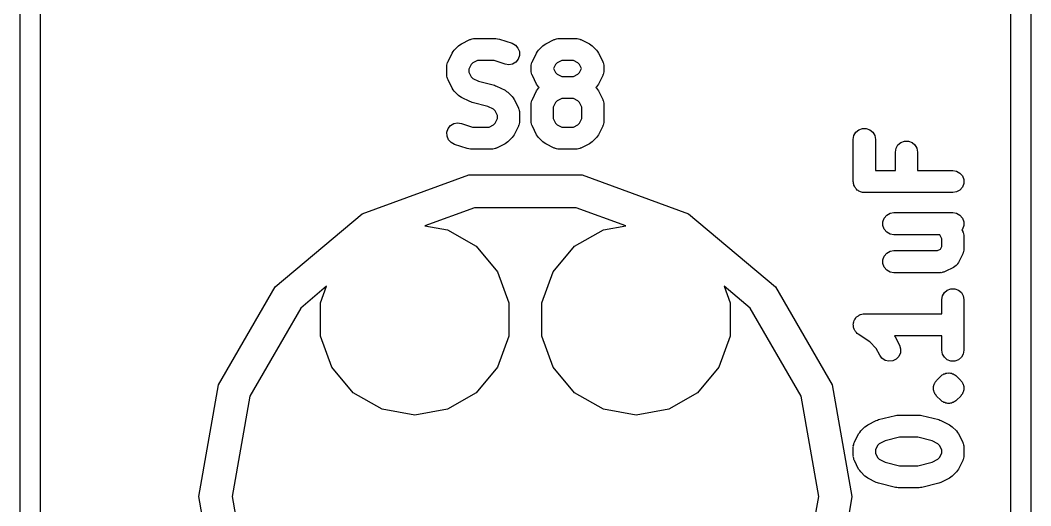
# Model space of a CAD drawing. Extents: x 51 to 137, y -158 to -25.
# Drawn here: x 87.8 to 99.4, y -138.52 to -132.96 of the extents above; entities that cross this region are included whole.
import ezdxf

# ---------------------------------------------------------------- set-up
doc = ezdxf.new("R2010")
doc.units = 0
doc.header["$MEASUREMENT"] = 0
doc.layers.add('BLACK', color=7, linetype='CONTINUOUS')

msp = doc.modelspace()

# ---------------------------------------------------------------- linework, layer by layer
at = {"layer": 'Black'}
for p, q in [((87.8027, -151.936), (87.8027, -125.489)), ((88.0313, -125.484), (88.0313, -151.958)), ((99.1692, -151.948), (99.1692, -125.484)), ((99.3978, -125.494), (99.3978, -151.958)), ((92.8485, -133.239), (92.8649, -133.226)), ((92.8649, -133.226), (92.9616, -133.178)), ((92.9616, -133.178), (92.9686, -133.176)), ((92.9686, -133.176), (92.975, -133.172)), ((92.975, -133.172), (92.9896, -133.17)), ((92.9896, -133.17), (93.0039, -133.165)), ((93.0039, -133.165), (93.0112, -133.166)), ((93.0112, -133.166), (93.0184, -133.165)), ((93.0184, -133.165), (93.2603, -133.165)), ((93.2603, -133.165), (93.2804, -133.168)), ((93.2804, -133.168), (93.3005, -133.171)), ((93.3005, -133.171), (93.4456, -133.22)), ((93.4456, -133.22), (93.4844, -133.241)), ((93.8162, -133.239), (93.8325, -133.226)), ((93.8325, -133.226), (93.9293, -133.178)), ((93.9293, -133.178), (93.9363, -133.176)), ((93.9363, -133.176), (93.9426, -133.172)), ((93.9426, -133.172), (93.9573, -133.17)), ((93.9573, -133.17), (93.9715, -133.165)), ((93.9715, -133.165), (93.9788, -133.166)), ((93.9788, -133.166), (93.986, -133.165)), ((93.986, -133.165), (94.1796, -133.165)), ((94.1796, -133.165), (94.1868, -133.166)), ((94.1868, -133.166), (94.1941, -133.165)), ((94.1941, -133.165), (94.2083, -133.17)), ((94.2083, -133.17), (94.223, -133.172)), ((94.223, -133.172), (94.2293, -133.176)), ((94.2293, -133.176), (94.2364, -133.178)), ((94.2364, -133.178), (94.3331, -133.226)), ((94.3331, -133.226), (94.3495, -133.239)), ((92.7113, -133.428), (92.7597, -133.332)), ((92.7597, -133.332), (92.7718, -133.315)), ((92.7718, -133.315), (92.7835, -133.299)), ((92.7835, -133.299), (92.8319, -133.25)), ((92.8319, -133.25), (92.8485, -133.239)), ((93.4844, -133.241), (93.5137, -133.274)), ((93.5137, -133.274), (93.5299, -133.315)), ((93.5299, -133.315), (93.5311, -133.359)), ((93.6789, -133.428), (93.7273, -133.332)), ((93.7273, -133.332), (93.7394, -133.315)), ((93.7394, -133.315), (93.7511, -133.299)), ((93.7511, -133.299), (93.7995, -133.25)), ((93.7995, -133.25), (93.8162, -133.239)), ((94.3495, -133.239), (94.3661, -133.25)), ((94.3661, -133.25), (94.4145, -133.299)), ((94.4145, -133.299), (94.4262, -133.315)), ((94.4262, -133.315), (94.4383, -133.332)), ((94.4383, -133.332), (94.4867, -133.428)), ((92.6987, -133.471), (92.703, -133.456)), ((92.703, -133.456), (92.7056, -133.442)), ((92.7056, -133.442), (92.7092, -133.435)), ((92.7092, -133.435), (92.7113, -133.428)), ((92.9969, -133.444), (92.9777, -133.464)), ((93.0484, -133.419), (92.9969, -133.444)), ((93.2397, -133.419), (93.0484, -133.419)), ((93.3653, -133.46), (93.2397, -133.419)), ((93.4522, -133.458), (93.4089, -133.467)), ((93.4897, -133.435), (93.4522, -133.458)), ((93.5172, -133.4), (93.4897, -133.435)), ((93.5311, -133.359), (93.5172, -133.4)), ((93.6664, -133.471), (93.6706, -133.456)), ((93.6706, -133.456), (93.6732, -133.442)), ((93.6732, -133.442), (93.6768, -133.435)), ((93.6768, -133.435), (93.6789, -133.428)), ((93.9645, -133.444), (93.9453, -133.464)), ((94.016, -133.419), (93.9645, -133.444)), ((94.1496, -133.419), (94.016, -133.419)), ((94.2011, -133.444), (94.1496, -133.419)), ((94.2203, -133.464), (94.2011, -133.444)), ((94.4867, -133.428), (94.4888, -133.435)), ((94.4888, -133.435), (94.4924, -133.442)), ((94.4924, -133.442), (94.495, -133.456)), ((94.495, -133.456), (94.4993, -133.471)), ((92.6979, -133.485), (92.6992, -133.478)), ((92.6979, -133.582), (92.6979, -133.485)), ((92.6992, -133.478), (92.6987, -133.471)), ((92.9777, -133.464), (92.9519, -133.515)), ((92.9519, -133.515), (92.9519, -133.552)), ((92.9519, -133.552), (92.9777, -133.603)), ((93.4089, -133.467), (93.3653, -133.46)), ((93.6655, -133.485), (93.6668, -133.478)), ((93.6655, -133.534), (93.6655, -133.485)), ((93.6668, -133.541), (93.6655, -133.534)), ((93.6668, -133.478), (93.6664, -133.471)), ((93.6664, -133.548), (93.6668, -133.541)), ((93.6706, -133.562), (93.6664, -133.548)), ((93.6732, -133.577), (93.6706, -133.562)), ((93.9453, -133.464), (93.9224, -133.509)), ((93.9224, -133.509), (93.9453, -133.555)), ((93.9453, -133.555), (93.9645, -133.574)), ((93.9645, -133.574), (94.016, -133.6)), ((94.1496, -133.6), (94.2011, -133.574)), ((94.2011, -133.574), (94.2203, -133.555)), ((94.2432, -133.509), (94.2203, -133.464)), ((94.2203, -133.555), (94.2432, -133.509)), ((94.495, -133.562), (94.4924, -133.577)), ((94.4993, -133.548), (94.495, -133.562)), ((94.4993, -133.471), (94.4988, -133.478)), ((94.4988, -133.478), (94.5001, -133.485)), ((94.5001, -133.534), (94.4988, -133.541)), ((94.4988, -133.541), (94.4993, -133.548)), ((94.5001, -133.485), (94.5001, -133.534)), ((92.6992, -133.589), (92.6979, -133.582)), ((92.6987, -133.596), (92.6992, -133.589)), ((92.703, -133.611), (92.6987, -133.596)), ((92.7056, -133.625), (92.703, -133.611)), ((92.7092, -133.632), (92.7056, -133.625)), ((92.7113, -133.639), (92.7092, -133.632)), ((92.7597, -133.735), (92.7113, -133.639)), ((92.9777, -133.603), (92.9969, -133.623)), ((92.9969, -133.623), (93.0628, -133.656)), ((93.0628, -133.656), (93.2428, -133.701)), ((93.6768, -133.583), (93.6732, -133.577)), ((93.6789, -133.59), (93.6768, -133.583)), ((93.7273, -133.687), (93.6789, -133.59)), ((93.7394, -133.703), (93.7273, -133.687)), ((94.016, -133.6), (94.1496, -133.6)), ((94.4383, -133.687), (94.4262, -133.703)), ((94.4867, -133.59), (94.4383, -133.687)), ((94.4888, -133.583), (94.4867, -133.59)), ((94.4924, -133.577), (94.4888, -133.583)), ((92.7718, -133.752), (92.7597, -133.735)), ((92.7835, -133.768), (92.7718, -133.752)), ((92.8319, -133.817), (92.7835, -133.768)), ((93.2428, -133.701), (93.2554, -133.706)), ((93.2554, -133.706), (93.2687, -133.71)), ((93.2687, -133.71), (93.3655, -133.759)), ((93.3655, -133.759), (93.3819, -133.771)), ((93.3819, -133.771), (93.3985, -133.782)), ((93.3985, -133.782), (93.4469, -133.831)), ((93.6789, -133.864), (93.7273, -133.767)), ((93.7273, -133.767), (93.7394, -133.751)), ((93.7511, -133.72), (93.7394, -133.703)), ((93.7394, -133.751), (93.7511, -133.734)), ((93.7581, -133.727), (93.7511, -133.72)), ((93.7511, -133.734), (93.7581, -133.727)), ((94.4145, -133.72), (94.4076, -133.727)), ((94.4076, -133.727), (94.4145, -133.734)), ((94.4262, -133.703), (94.4145, -133.72)), ((94.4145, -133.734), (94.4262, -133.751)), ((94.4262, -133.751), (94.4383, -133.767)), ((94.4383, -133.767), (94.4867, -133.864)), ((92.8485, -133.829), (92.8319, -133.817)), ((92.8649, -133.841), (92.8485, -133.829)), ((92.9616, -133.889), (92.8649, -133.841)), ((92.9749, -133.893), (92.9616, -133.889)), ((92.9876, -133.899), (92.9749, -133.893)), ((93.1676, -133.944), (92.9876, -133.899)), ((93.4469, -133.831), (93.4586, -133.847)), ((93.4586, -133.847), (93.4707, -133.864)), ((93.4707, -133.864), (93.5191, -133.961)), ((93.6655, -133.921), (93.6668, -133.913)), ((93.6655, -134.114), (93.6655, -133.921)), ((93.6664, -133.906), (93.6706, -133.892)), ((93.6668, -133.913), (93.6664, -133.906)), ((93.6706, -133.892), (93.6732, -133.877)), ((93.6732, -133.877), (93.6768, -133.871)), ((93.6768, -133.871), (93.6789, -133.864)), ((93.9453, -133.899), (93.9195, -133.951)), ((93.9645, -133.88), (93.9453, -133.899)), ((94.016, -133.854), (93.9645, -133.88)), ((94.1496, -133.854), (94.016, -133.854)), ((94.2011, -133.88), (94.1496, -133.854)), ((94.2203, -133.899), (94.2011, -133.88)), ((94.2432, -133.945), (94.2203, -133.899)), ((94.4867, -133.864), (94.4888, -133.871)), ((94.4888, -133.871), (94.4924, -133.877)), ((94.4924, -133.877), (94.495, -133.892)), ((94.495, -133.892), (94.4993, -133.906)), ((94.4993, -133.906), (94.4988, -133.913)), ((94.4988, -133.913), (94.5001, -133.921)), ((94.5001, -133.921), (94.5001, -134.114)), ((93.2335, -133.977), (93.1676, -133.944)), ((93.2527, -133.996), (93.2335, -133.977)), ((93.2785, -134.047), (93.2527, -133.996)), ((93.5191, -133.961), (93.5212, -133.968)), ((93.5212, -133.968), (93.5248, -133.974)), ((93.5248, -133.974), (93.5274, -133.989)), ((93.5274, -133.989), (93.5316, -134.003)), ((93.5316, -134.003), (93.5312, -134.01)), ((93.5312, -134.01), (93.5325, -134.017)), ((93.5325, -134.017), (93.5325, -134.114)), ((93.9195, -133.951), (93.9195, -134.084)), ((94.2461, -133.951), (94.2432, -133.945)), ((94.2461, -134.084), (94.2461, -133.951)), ((92.7406, -134.164), (92.7782, -134.141)), ((92.7782, -134.141), (92.8214, -134.132)), ((92.8214, -134.132), (92.8651, -134.139)), ((92.8651, -134.139), (92.9907, -134.181)), ((93.182, -134.181), (93.2335, -134.155)), ((93.2335, -134.155), (93.2527, -134.136)), ((93.2527, -134.136), (93.2785, -134.084)), ((93.2785, -134.084), (93.2785, -134.047)), ((93.5274, -134.143), (93.5248, -134.158)), ((93.5316, -134.129), (93.5274, -134.143)), ((93.5325, -134.114), (93.5312, -134.121)), ((93.5312, -134.121), (93.5316, -134.129)), ((93.6668, -134.121), (93.6655, -134.114)), ((93.6664, -134.129), (93.6668, -134.121)), ((93.6706, -134.143), (93.6664, -134.129)), ((93.6732, -134.158), (93.6706, -134.143)), ((93.9195, -134.084), (93.9453, -134.136)), ((93.9453, -134.136), (93.9645, -134.155)), ((93.9645, -134.155), (94.016, -134.181)), ((94.1496, -134.181), (94.2011, -134.155)), ((94.2011, -134.155), (94.2203, -134.136)), ((94.2203, -134.136), (94.2461, -134.084)), ((94.495, -134.143), (94.4924, -134.158)), ((94.4993, -134.129), (94.495, -134.143)), ((94.5001, -134.114), (94.4988, -134.121)), ((94.4988, -134.121), (94.4993, -134.129)), ((92.6993, -134.241), (92.7132, -134.199)), ((92.7005, -134.285), (92.6993, -134.241)), ((92.7132, -134.199), (92.7406, -134.164)), ((92.9907, -134.181), (93.182, -134.181)), ((93.4707, -134.268), (93.4586, -134.284)), ((93.5191, -134.171), (93.4707, -134.268)), ((93.5212, -134.164), (93.5191, -134.171)), ((93.5248, -134.158), (93.5212, -134.164)), ((93.6768, -134.164), (93.6732, -134.158)), ((93.6789, -134.171), (93.6768, -134.164)), ((93.7273, -134.268), (93.6789, -134.171)), ((93.7394, -134.284), (93.7273, -134.268)), ((94.016, -134.181), (94.1496, -134.181)), ((94.4383, -134.268), (94.4262, -134.284)), ((94.4867, -134.171), (94.4383, -134.268)), ((94.4888, -134.164), (94.4867, -134.171)), ((94.4924, -134.158), (94.4888, -134.164)), ((97.3683, -134.278), (97.3903, -134.24)), ((97.3903, -134.24), (97.4241, -134.212)), ((97.4241, -134.212), (97.4656, -134.196)), ((97.4656, -134.196), (97.5097, -134.196)), ((97.5097, -134.196), (97.5511, -134.212)), ((97.5511, -134.212), (97.5849, -134.24)), ((97.5849, -134.24), (97.607, -134.278)), ((92.7167, -134.326), (92.7005, -134.285)), ((92.746, -134.359), (92.7167, -134.326)), ((92.7847, -134.38), (92.746, -134.359)), ((92.9299, -134.428), (92.7847, -134.38)), ((93.3655, -134.373), (93.2687, -134.421)), ((93.3818, -134.361), (93.3655, -134.373)), ((93.3985, -134.349), (93.3818, -134.361)), ((93.4469, -134.301), (93.3985, -134.349)), ((93.4586, -134.284), (93.4469, -134.301)), ((93.7511, -134.301), (93.7394, -134.284)), ((93.7995, -134.349), (93.7511, -134.301)), ((93.8162, -134.361), (93.7995, -134.349)), ((93.8325, -134.373), (93.8162, -134.361)), ((93.9293, -134.421), (93.8325, -134.373)), ((94.3331, -134.373), (94.2364, -134.421)), ((94.3495, -134.361), (94.3331, -134.373)), ((94.3661, -134.349), (94.3495, -134.361)), ((94.4145, -134.301), (94.3661, -134.349)), ((94.4262, -134.284), (94.4145, -134.301)), ((97.3606, -134.322), (97.3683, -134.278)), ((97.3606, -134.805), (97.3606, -134.322)), ((97.607, -134.278), (97.6146, -134.322)), ((97.6146, -134.322), (97.6146, -134.678)), ((97.8521, -134.423), (97.8741, -134.385)), ((97.8741, -134.385), (97.9079, -134.357)), ((97.9079, -134.357), (97.9494, -134.342)), ((97.9494, -134.342), (97.9935, -134.342)), ((97.9935, -134.342), (98.0349, -134.357)), ((98.0349, -134.357), (98.0687, -134.385)), ((98.0687, -134.385), (98.0908, -134.423)), ((92.95, -134.431), (92.9299, -134.428)), ((92.97, -134.435), (92.95, -134.431)), ((93.212, -134.435), (92.97, -134.435)), ((93.2192, -134.433), (93.212, -134.435)), ((93.2265, -134.434), (93.2192, -134.433)), ((93.2407, -134.43), (93.2265, -134.434)), ((93.2554, -134.427), (93.2407, -134.43)), ((93.2617, -134.423), (93.2554, -134.427)), ((93.2687, -134.421), (93.2617, -134.423)), ((93.9363, -134.423), (93.9293, -134.421)), ((93.9426, -134.427), (93.9363, -134.423)), ((93.9573, -134.43), (93.9426, -134.427)), ((93.9715, -134.434), (93.9573, -134.43)), ((93.9788, -134.433), (93.9715, -134.434)), ((93.986, -134.435), (93.9788, -134.433)), ((94.1796, -134.435), (93.986, -134.435)), ((94.1868, -134.433), (94.1796, -134.435)), ((94.1941, -134.434), (94.1868, -134.433)), ((94.2083, -134.43), (94.1941, -134.434)), ((94.223, -134.427), (94.2083, -134.43)), ((94.2293, -134.423), (94.223, -134.427)), ((94.2364, -134.421), (94.2293, -134.423)), ((97.8444, -134.467), (97.8521, -134.423)), ((97.8444, -134.678), (97.8444, -134.467)), ((98.0908, -134.423), (98.0984, -134.467)), ((98.0984, -134.467), (98.0984, -134.678)), ((91.7257, -135.175), (92.9484, -134.73)), ((92.9484, -134.73), (94.2496, -134.73)), ((94.2496, -134.73), (95.4723, -135.175)), ((97.6146, -134.678), (97.8444, -134.678)), ((98.0984, -134.678), (98.5036, -134.678)), ((98.5036, -134.678), (98.5471, -134.686)), ((98.5471, -134.686), (98.5853, -134.708)), ((98.5853, -134.708), (98.6136, -134.742)), ((97.3625, -134.816), (97.3606, -134.805)), ((97.3625, -134.827), (97.3625, -134.816)), ((97.3663, -134.838), (97.3625, -134.827)), ((97.3683, -134.849), (97.3663, -134.838)), ((97.3738, -134.858), (97.3683, -134.849)), ((98.6136, -134.742), (98.6287, -134.783)), ((98.6287, -134.827), (98.6136, -134.869)), ((98.6287, -134.783), (98.6287, -134.827)), ((97.3776, -134.869), (97.3738, -134.858)), ((97.3848, -134.877), (97.3776, -134.869)), ((97.3903, -134.887), (97.3848, -134.877)), ((97.3988, -134.894), (97.3903, -134.887)), ((97.406, -134.903), (97.3988, -134.894)), ((97.4156, -134.908), (97.406, -134.903)), ((97.4241, -134.915), (97.4156, -134.908)), ((97.4346, -134.919), (97.4241, -134.915)), ((97.4442, -134.925), (97.4346, -134.919)), ((97.4551, -134.927), (97.4442, -134.925)), ((97.4656, -134.93), (97.4551, -134.927)), ((97.4767, -134.93), (97.4656, -134.93)), ((97.4876, -134.932), (97.4767, -134.93)), ((98.5036, -134.932), (97.4876, -134.932)), ((98.5471, -134.925), (98.5036, -134.932)), ((98.5853, -134.903), (98.5471, -134.925)), ((98.6136, -134.869), (98.5853, -134.903)), ((90.729, -136.012), (91.7257, -135.175)), ((93.0146, -135.106), (92.4466, -135.312)), ((94.1834, -135.106), (93.0146, -135.106)), ((94.7514, -135.312), (94.1834, -135.106)), ((95.4723, -135.175), (96.469, -136.012)), ((97.7163, -135.226), (97.7447, -135.192)), ((97.7447, -135.192), (97.7828, -135.17)), ((97.7828, -135.17), (97.8263, -135.162)), ((97.8263, -135.162), (98.5036, -135.162)), ((98.5036, -135.162), (98.5471, -135.17)), ((98.5471, -135.17), (98.5853, -135.192)), ((98.5853, -135.192), (98.6136, -135.226)), ((92.4466, -135.312), (92.704, -135.358)), ((94.494, -135.358), (94.7514, -135.312)), ((97.7012, -135.267), (97.7163, -135.226)), ((97.7012, -135.311), (97.7012, -135.267)), ((97.7163, -135.353), (97.7012, -135.311)), ((98.6136, -135.226), (98.6287, -135.267)), ((98.6287, -135.311), (98.6136, -135.353)), ((98.6287, -135.267), (98.6287, -135.311)), ((92.704, -135.358), (93.0337, -135.548)), ((94.1643, -135.548), (94.494, -135.358)), ((97.7447, -135.386), (97.7163, -135.353)), ((97.7828, -135.409), (97.7447, -135.386)), ((97.8263, -135.416), (97.7828, -135.409)), ((98.3526, -135.416), (97.8263, -135.416)), ((98.3766, -135.464), (98.3526, -135.416)), ((98.6136, -135.353), (98.6081, -135.359)), ((98.6081, -135.359), (98.6172, -135.378)), ((98.6172, -135.378), (98.6193, -135.385)), ((98.6193, -135.385), (98.623, -135.391)), ((98.623, -135.391), (98.6255, -135.406)), ((98.6255, -135.406), (98.6298, -135.42)), ((98.6298, -135.42), (98.6293, -135.427)), ((98.6293, -135.427), (98.6306, -135.434)), ((98.3766, -135.549), (98.3766, -135.464)), ((98.6306, -135.434), (98.6306, -135.579)), ((93.0337, -135.548), (93.2785, -135.84)), ((93.9195, -135.84), (94.1643, -135.548)), ((97.7012, -135.703), (97.7163, -135.661)), ((97.7163, -135.661), (97.7447, -135.627)), ((97.7447, -135.627), (97.7828, -135.605)), ((97.7828, -135.605), (97.8263, -135.598)), ((97.8263, -135.598), (98.3285, -135.598)), ((98.3285, -135.598), (98.3606, -135.582)), ((98.3606, -135.582), (98.3766, -135.549)), ((98.6172, -135.636), (98.5688, -135.733)), ((98.6193, -135.629), (98.6172, -135.636)), ((98.623, -135.623), (98.6193, -135.629)), ((98.6255, -135.608), (98.623, -135.623)), ((98.6298, -135.594), (98.6255, -135.608)), ((98.6306, -135.579), (98.6293, -135.587)), ((98.6293, -135.587), (98.6298, -135.594)), ((97.7012, -135.747), (97.7012, -135.703)), ((97.7163, -135.788), (97.7012, -135.747)), ((98.5426, -135.768), (98.527, -135.779)), ((98.5446, -135.766), (98.5426, -135.768)), ((98.5475, -135.764), (98.5446, -135.766)), ((98.5577, -135.748), (98.5475, -135.764)), ((98.5688, -135.733), (98.5577, -135.748)), ((93.2785, -135.84), (93.4087, -136.198)), ((93.7893, -136.198), (93.9195, -135.84)), ((97.7447, -135.822), (97.7163, -135.788)), ((97.7828, -135.844), (97.7447, -135.822)), ((97.8263, -135.852), (97.7828, -135.844)), ((98.3585, -135.852), (97.8263, -135.852)), ((98.3657, -135.85), (98.3585, -135.852)), ((98.373, -135.851), (98.3657, -135.85)), ((98.3873, -135.847), (98.373, -135.851)), ((98.4019, -135.844), (98.3873, -135.847)), ((98.4083, -135.84), (98.4019, -135.844)), ((98.4153, -135.838), (98.4083, -135.84)), ((98.512, -135.79), (98.4153, -135.838)), ((98.527, -135.779), (98.512, -135.79)), ((91.3188, -136.007), (91.0209, -136.257)), ((91.2493, -136.198), (91.3188, -136.007)), ((96.1771, -136.257), (95.8792, -136.007)), ((95.8792, -136.007), (95.9487, -136.198)), ((90.0784, -137.139), (90.729, -136.012)), ((96.469, -136.012), (97.1196, -137.139)), ((98.3766, -136.16), (98.3843, -136.117)), ((98.3843, -136.117), (98.4063, -136.078)), ((98.4063, -136.078), (98.4401, -136.05)), ((98.4401, -136.05), (98.4816, -136.035)), ((98.4816, -136.035), (98.5257, -136.035)), ((98.5257, -136.035), (98.5671, -136.05)), ((98.5671, -136.05), (98.6009, -136.078)), ((98.6009, -136.078), (98.623, -136.117)), ((98.623, -136.117), (98.6306, -136.16)), ((91.2493, -136.578), (91.2493, -136.198)), ((93.4087, -136.198), (93.4087, -136.578)), ((93.7893, -136.578), (93.7893, -136.198)), ((95.9487, -136.198), (95.9487, -136.578)), ((98.3766, -136.323), (98.3766, -136.16)), ((98.6306, -136.16), (98.6306, -136.741)), ((91.0209, -136.257), (90.4365, -137.269)), ((96.7615, -137.269), (96.1771, -136.257)), ((97.3958, -136.363), (97.4015, -136.358)), ((97.4015, -136.358), (97.406, -136.353)), ((97.406, -136.353), (97.4191, -136.345)), ((97.4191, -136.345), (97.4313, -136.336)), ((97.4313, -136.336), (97.4381, -136.335)), ((97.4381, -136.335), (97.4442, -136.331)), ((97.4442, -136.331), (97.4591, -136.328)), ((97.4591, -136.328), (97.4737, -136.324)), ((97.4737, -136.324), (97.4807, -136.325)), ((97.4807, -136.325), (97.4876, -136.323)), ((97.4876, -136.323), (98.3766, -136.323)), ((97.3609, -136.442), (97.3625, -136.435)), ((97.3625, -136.457), (97.3609, -136.442)), ((97.3625, -136.428), (97.3677, -136.414)), ((97.3625, -136.435), (97.3625, -136.428)), ((97.3625, -136.472), (97.3625, -136.457)), ((97.365, -136.479), (97.3625, -136.472)), ((97.3677, -136.414), (97.3713, -136.399)), ((97.3713, -136.399), (97.3752, -136.393)), ((97.3752, -136.393), (97.3776, -136.387)), ((97.3776, -136.387), (97.3874, -136.375)), ((97.3874, -136.375), (97.3958, -136.363)), ((91.3795, -136.936), (91.2493, -136.578)), ((93.4087, -136.578), (93.2785, -136.936)), ((93.9195, -136.936), (93.7893, -136.578)), ((95.9487, -136.578), (95.8185, -136.936)), ((97.3657, -136.486), (97.365, -136.479)), ((97.3724, -136.5), (97.3657, -136.486)), ((97.3776, -136.514), (97.3724, -136.5)), ((97.3822, -136.519), (97.3776, -136.514)), ((97.3853, -136.526), (97.3822, -136.519)), ((97.3962, -136.536), (97.3853, -136.526)), ((97.406, -136.548), (97.3962, -136.536)), ((97.4121, -136.551), (97.406, -136.548)), ((97.4172, -136.556), (97.4121, -136.551)), ((97.5518, -136.646), (97.4172, -136.556)), ((98.3766, -136.577), (97.8359, -136.577)), ((97.8359, -136.577), (97.8431, -136.587)), ((97.8431, -136.587), (97.8915, -136.684)), ((98.3766, -136.741), (98.3766, -136.577)), ((97.6251, -136.719), (97.5518, -136.646)), ((97.8915, -136.684), (97.9041, -136.726)), ((97.6643, -136.797), (97.6251, -136.719)), ((97.6906, -136.833), (97.6643, -136.797)), ((97.8839, -136.811), (97.8536, -136.843)), ((97.9014, -136.77), (97.8839, -136.811)), ((97.9041, -136.726), (97.9014, -136.77)), ((98.3843, -136.784), (98.3766, -136.741)), ((98.4063, -136.822), (98.3843, -136.784)), ((98.4401, -136.851), (98.4063, -136.822)), ((98.6009, -136.822), (98.5671, -136.851)), ((98.623, -136.784), (98.6009, -136.822)), ((98.6306, -136.741), (98.623, -136.784)), ((91.6243, -137.228), (91.3795, -136.936)), ((93.2785, -136.936), (93.0337, -137.228)), ((94.1643, -137.228), (93.9195, -136.936)), ((95.8185, -136.936), (95.5737, -137.228)), ((97.7274, -136.857), (97.6906, -136.833)), ((97.7703, -136.867), (97.7274, -136.857)), ((97.8141, -136.862), (97.7703, -136.867)), ((97.8536, -136.843), (97.8141, -136.862)), ((98.4816, -136.866), (98.4401, -136.851)), ((98.5257, -136.866), (98.4816, -136.866)), ((98.5671, -136.851), (98.5257, -136.866)), ((98.3171, -137.086), (98.3654, -137.038)), ((98.3654, -137.038), (98.3745, -137.031)), ((98.3745, -137.031), (98.3824, -137.024)), ((98.3824, -137.024), (98.3925, -137.019)), ((98.3925, -137.019), (98.4016, -137.013)), ((98.4016, -137.013), (98.4123, -137.01)), ((98.4123, -137.01), (98.4224, -137.005)), ((98.4224, -137.005), (98.4334, -137.004)), ((98.4334, -137.004), (98.4442, -137.001)), ((98.4442, -137.001), (98.4552, -137.002)), ((98.4552, -137.002), (98.4663, -137.001)), ((98.4663, -137.001), (98.477, -137.004)), ((98.477, -137.004), (98.4881, -137.005)), ((98.4881, -137.005), (98.4982, -137.01)), ((98.4982, -137.01), (98.5089, -137.013)), ((98.5089, -137.013), (98.518, -137.019)), ((98.518, -137.019), (98.5281, -137.024)), ((98.5281, -137.024), (98.5359, -137.031)), ((98.5359, -137.031), (98.545, -137.038)), ((98.545, -137.038), (98.5934, -137.086)), ((89.8525, -138.42), (90.0784, -137.139)), ((97.1196, -137.139), (97.3455, -138.42)), ((98.2803, -137.165), (98.2818, -137.16)), ((98.2813, -137.176), (98.2803, -137.165)), ((98.2818, -137.154), (98.2837, -137.149)), ((98.2818, -137.16), (98.2818, -137.154)), ((98.2837, -137.149), (98.2842, -137.143)), ((98.2842, -137.143), (98.2889, -137.133)), ((98.2889, -137.133), (98.2918, -137.122)), ((98.2918, -137.122), (98.295, -137.118)), ((98.295, -137.118), (98.2969, -137.113)), ((98.2969, -137.113), (98.3005, -137.108)), ((98.3005, -137.108), (98.3028, -137.103)), ((98.3028, -137.103), (98.3107, -137.095)), ((98.3107, -137.095), (98.3171, -137.086)), ((98.5934, -137.086), (98.5998, -137.095)), ((98.5998, -137.095), (98.6077, -137.103)), ((98.6077, -137.103), (98.61, -137.108)), ((98.61, -137.108), (98.6136, -137.113)), ((98.6136, -137.113), (98.6155, -137.118)), ((98.6155, -137.118), (98.6187, -137.122)), ((98.6187, -137.122), (98.6216, -137.133)), ((98.6216, -137.133), (98.6263, -137.143)), ((98.6263, -137.143), (98.6268, -137.149)), ((98.6268, -137.149), (98.6287, -137.154)), ((98.6287, -137.154), (98.6287, -137.16)), ((98.6287, -137.16), (98.6301, -137.165)), ((98.6301, -137.165), (98.6292, -137.176)), ((90.4365, -137.269), (90.2335, -138.42)), ((91.954, -137.418), (91.6243, -137.228)), ((93.0337, -137.228), (92.704, -137.418)), ((94.494, -137.418), (94.1643, -137.228)), ((95.5737, -137.228), (95.244, -137.418)), ((96.9645, -138.42), (96.7615, -137.269)), ((98.2803, -137.187), (98.2813, -137.176)), ((98.2818, -137.193), (98.2803, -137.187)), ((98.2818, -137.198), (98.2818, -137.193)), ((98.2837, -137.203), (98.2818, -137.198)), ((98.2842, -137.209), (98.2837, -137.203)), ((98.2889, -137.219), (98.2842, -137.209)), ((98.2918, -137.23), (98.2889, -137.219)), ((98.295, -137.234), (98.2918, -137.23)), ((98.2969, -137.24), (98.295, -137.234)), ((98.3005, -137.244), (98.2969, -137.24)), ((98.3028, -137.249), (98.3005, -137.244)), ((98.3107, -137.257), (98.3028, -137.249)), ((98.3171, -137.266), (98.3107, -137.257)), ((98.3654, -137.314), (98.3171, -137.266)), ((98.5934, -137.266), (98.545, -137.314)), ((98.5998, -137.257), (98.5934, -137.266)), ((98.6077, -137.249), (98.5998, -137.257)), ((98.61, -137.244), (98.6077, -137.249)), ((98.6136, -137.24), (98.61, -137.244)), ((98.6155, -137.234), (98.6136, -137.24)), ((98.6187, -137.23), (98.6155, -137.234)), ((98.6216, -137.219), (98.6187, -137.23)), ((98.6263, -137.209), (98.6216, -137.219)), ((98.6268, -137.203), (98.6263, -137.209)), ((98.6287, -137.198), (98.6268, -137.203)), ((98.6301, -137.187), (98.6287, -137.193)), ((98.6287, -137.193), (98.6287, -137.198)), ((98.6292, -137.176), (98.6301, -137.187)), ((98.3745, -137.321), (98.3654, -137.314)), ((98.3824, -137.328), (98.3745, -137.321)), ((98.3925, -137.333), (98.3824, -137.328)), ((98.4016, -137.34), (98.3925, -137.333)), ((98.4123, -137.342), (98.4016, -137.34)), ((98.4224, -137.347), (98.4123, -137.342)), ((98.4334, -137.348), (98.4224, -137.347)), ((98.4442, -137.351), (98.4334, -137.348)), ((98.4552, -137.35), (98.4442, -137.351)), ((98.4663, -137.351), (98.4552, -137.35)), ((98.477, -137.348), (98.4663, -137.351)), ((98.4881, -137.347), (98.477, -137.348)), ((98.4982, -137.342), (98.4881, -137.347)), ((98.5089, -137.34), (98.4982, -137.342)), ((98.518, -137.333), (98.5089, -137.34)), ((98.5281, -137.328), (98.518, -137.333)), ((98.5359, -137.321), (98.5281, -137.328)), ((98.545, -137.314), (98.5359, -137.321)), ((92.329, -137.484), (91.954, -137.418)), ((92.704, -137.418), (92.329, -137.484)), ((94.869, -137.484), (94.494, -137.418)), ((95.244, -137.418), (94.869, -137.484)), ((97.6503, -137.537), (97.8439, -137.488)), ((97.8439, -137.488), (97.8594, -137.487)), ((97.8594, -137.487), (97.8747, -137.484)), ((97.8747, -137.484), (98.1166, -137.484)), ((98.1166, -137.484), (98.1319, -137.487)), ((98.1319, -137.487), (98.1474, -137.488)), ((98.1474, -137.488), (98.3409, -137.537)), ((97.4462, -137.667), (97.4946, -137.618)), ((97.4946, -137.618), (97.5113, -137.607)), ((97.5113, -137.607), (97.5276, -137.595)), ((97.5276, -137.595), (97.6243, -137.546)), ((97.6243, -137.546), (97.6377, -137.542)), ((97.6377, -137.542), (97.6503, -137.537)), ((98.3409, -137.537), (98.3536, -137.542)), ((98.3536, -137.542), (98.3669, -137.546)), ((98.3669, -137.546), (98.4637, -137.595)), ((98.4637, -137.595), (98.48, -137.607)), ((98.48, -137.607), (98.4967, -137.618)), ((98.4967, -137.618), (98.545, -137.667)), ((97.374, -137.797), (97.4224, -137.7)), ((97.4224, -137.7), (97.4345, -137.683)), ((97.4345, -137.683), (97.4462, -137.667)), ((97.8903, -137.738), (97.7255, -137.78)), ((98.1009, -137.738), (97.8903, -137.738)), ((98.2658, -137.78), (98.1009, -137.738)), ((98.545, -137.667), (98.5567, -137.683)), ((98.5567, -137.683), (98.5688, -137.7)), ((98.5688, -137.7), (98.6172, -137.797)), ((97.3606, -137.853), (97.3619, -137.846)), ((97.3606, -137.95), (97.3606, -137.853)), ((97.3615, -137.839), (97.3657, -137.825)), ((97.3619, -137.846), (97.3615, -137.839)), ((97.3657, -137.825), (97.3683, -137.81)), ((97.3683, -137.81), (97.3719, -137.804)), ((97.3719, -137.804), (97.374, -137.797)), ((97.6404, -137.832), (97.6146, -137.883)), ((97.6596, -137.813), (97.6404, -137.832)), ((97.7255, -137.78), (97.6596, -137.813)), ((98.3316, -137.813), (98.2658, -137.78)), ((98.3509, -137.832), (98.3316, -137.813)), ((98.3766, -137.883), (98.3509, -137.832)), ((98.6172, -137.797), (98.6193, -137.804)), ((98.6193, -137.804), (98.623, -137.81)), ((98.623, -137.81), (98.6255, -137.825)), ((98.6255, -137.825), (98.6298, -137.839)), ((98.6298, -137.839), (98.6293, -137.846)), ((98.6293, -137.846), (98.6306, -137.853)), ((98.6306, -137.853), (98.6306, -137.95)), ((97.3619, -137.957), (97.3606, -137.95)), ((97.3615, -137.965), (97.3619, -137.957)), ((97.3657, -137.979), (97.3615, -137.965)), ((97.3683, -137.994), (97.3657, -137.979)), ((97.6146, -137.883), (97.6146, -137.92)), ((97.6146, -137.92), (97.6404, -137.972)), ((97.6404, -137.972), (97.6596, -137.991)), ((98.3316, -137.991), (98.3509, -137.972)), ((98.3509, -137.972), (98.3766, -137.92)), ((98.3766, -137.92), (98.3766, -137.883)), ((98.6255, -137.979), (98.623, -137.994)), ((98.6298, -137.965), (98.6255, -137.979)), ((98.6306, -137.95), (98.6293, -137.957)), ((98.6293, -137.957), (98.6298, -137.965)), ((97.3719, -138), (97.3683, -137.994)), ((97.374, -138.007), (97.3719, -138)), ((97.4224, -138.104), (97.374, -138.007)), ((97.6596, -137.991), (97.7255, -138.024)), ((97.7255, -138.024), (97.8903, -138.065)), ((97.8903, -138.065), (98.1009, -138.065)), ((98.1009, -138.065), (98.2658, -138.024)), ((98.2658, -138.024), (98.3316, -137.991)), ((98.6172, -138.007), (98.5688, -138.104)), ((98.6193, -138), (98.6172, -138.007)), ((98.623, -137.994), (98.6193, -138)), ((97.4345, -138.12), (97.4224, -138.104)), ((97.4462, -138.137), (97.4345, -138.12)), ((97.4946, -138.185), (97.4462, -138.137)), ((97.5113, -138.197), (97.4946, -138.185)), ((97.5276, -138.209), (97.5113, -138.197)), ((97.6243, -138.257), (97.5276, -138.209)), ((98.4637, -138.209), (98.3669, -138.257)), ((98.48, -138.197), (98.4637, -138.209)), ((98.4967, -138.185), (98.48, -138.197)), ((98.545, -138.137), (98.4967, -138.185)), ((98.5567, -138.12), (98.545, -138.137)), ((98.5688, -138.104), (98.5567, -138.12)), ((97.6377, -138.261), (97.6243, -138.257)), ((97.6503, -138.267), (97.6377, -138.261)), ((97.8439, -138.315), (97.6503, -138.267)), ((97.8594, -138.316), (97.8439, -138.315)), ((97.8747, -138.319), (97.8594, -138.316)), ((98.1166, -138.319), (97.8747, -138.319)), ((98.1319, -138.316), (98.1166, -138.319)), ((98.1474, -138.315), (98.1319, -138.316)), ((98.3409, -138.267), (98.1474, -138.315)), ((98.3536, -138.261), (98.3409, -138.267)), ((98.3669, -138.257), (98.3536, -138.261)), ((90.0784, -139.701), (89.8525, -138.42)), ((90.2335, -138.42), (90.4365, -139.571)), ((96.9274, -138.63), (96.9645, -138.42)), ((97.3455, -138.42), (97.3084, -138.63))]:
    msp.add_line(p, q, dxfattribs=at)

doc.saveas('drawing.dxf')
